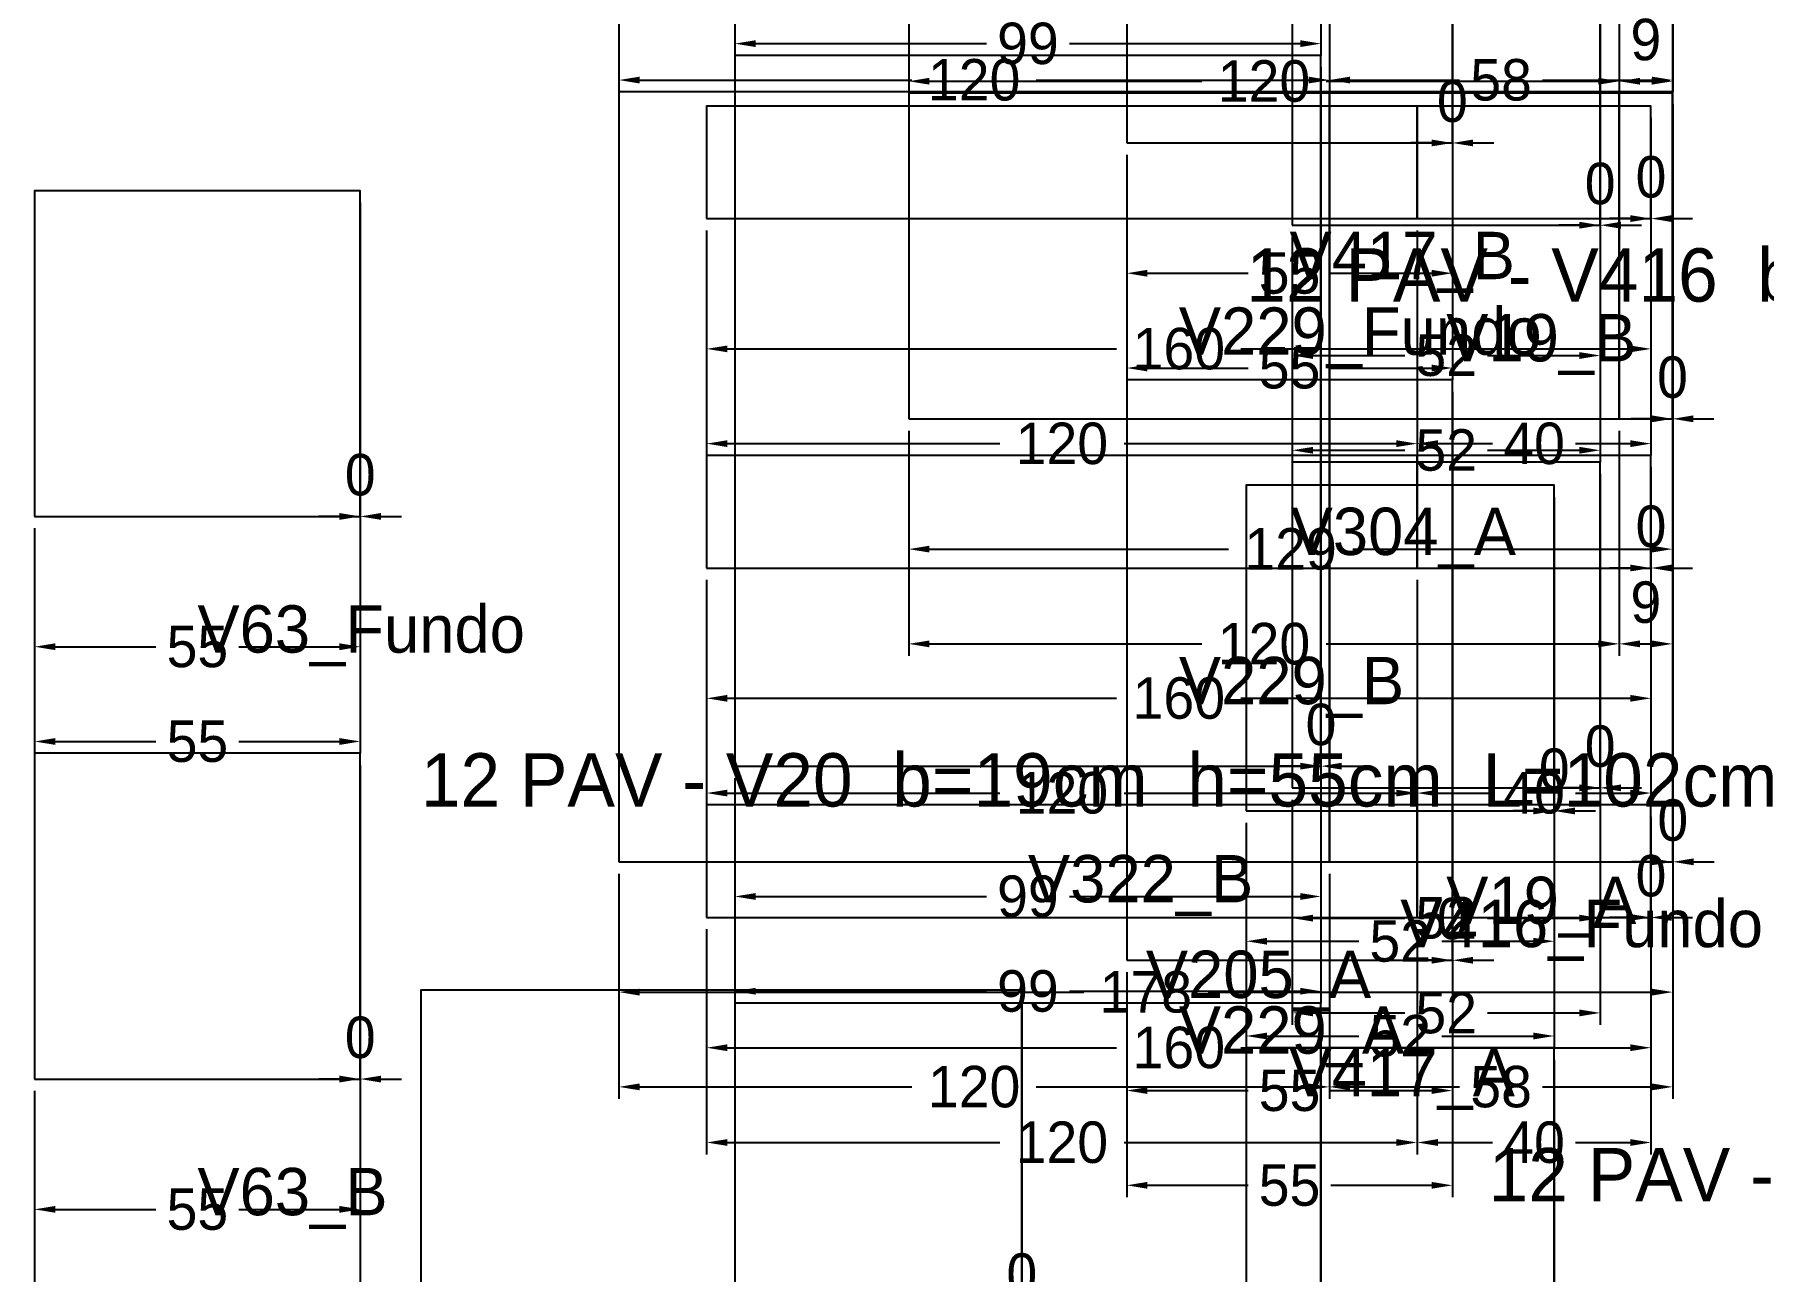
# Model space of a CAD drawing. Header units: metres. Extents: x 946 to 6411, y 1397 to 3666.
# Drawn here: x 3599.6 to 3891.6, y 2154 to 2362.9 of the extents above; entities that cross this region are included whole.
import ezdxf

# ---------------------------------------------------------------- set-up
doc = ezdxf.new("R2010")
doc.units = ezdxf.units.M
doc.layers.add('COTA', color=3, linetype='Continuous')
doc.dimstyles.new('COTA_VIG', dxfattribs={"dimtxt": 7, "dimasz": 3.5, "dimexe": 2, "dimexo": 2, "dimgap": 1.5, "dimtad": 1, "dimdec": 1, "dimcen": 2.5, "dimclrd": 3, "dimclre": 3, "dimclrt": 3, "dimazin": 3, "dimtfac": 1, "dimtmove": 0, "dimatfit": 3})

# ---------------------------------------------------------------- blocks, each defined once
blk = doc.blocks.new('_CLOSEDFILLED')
at = {"color": 0, "linetype": 'BYBLOCK'}
blk.add_solid([(-1, 0.164), (0, 0), (-1, -0.164)], dxfattribs=at)
blk = doc.blocks.new('*D214')
at = {"color": 3}
for p, q in [((3812.03, 2233.69), (3812.03, 2211.69)), ((3864.03, 2233.69), (3864.03, 2211.69)), ((3815.53, 2213.69), (3831.03, 2213.69)), ((3845.03, 2213.69), (3860.53, 2213.69))]:
    blk.add_line(p, q, dxfattribs=at)
at = {"layer": 'Defpoints'}
for p in [(3812.03, 2235.69), (3864.03, 2235.69), (3812.03, 2213.69)]:
    blk.add_point(p, dxfattribs=at)
at = {"layer": 'COTA', "color": 3, "xscale": 3.5, "yscale": 3.5, "rotation": 180}
blk.add_blockref('_CLOSEDFILLED', (3812.03, 2213.69), dxfattribs=at)
at = {"layer": 'COTA', "color": 3, "xscale": 3.5, "yscale": 3.5}
blk.add_blockref('_CLOSEDFILLED', (3864.03, 2213.69), dxfattribs=at)
at = {"layer": 'COTA', "color": 3, "insert": (3838.03, 2213.69), "char_height": 7, "attachment_point": 5}
blk.add_mtext('52', dxfattribs=at)
blk = doc.blocks.new('*D215')
at = {"color": 3}
for p, q in [((3812.03, 2233.69), (3812.03, 2195.69)), ((3864.03, 2233.69), (3864.03, 2195.69)), ((3815.53, 2197.69), (3831.03, 2197.69)), ((3845.03, 2197.69), (3860.53, 2197.69))]:
    blk.add_line(p, q, dxfattribs=at)
at = {"layer": 'Defpoints'}
for p in [(3812.03, 2235.69), (3864.03, 2235.69), (3812.03, 2197.69)]:
    blk.add_point(p, dxfattribs=at)
at = {"layer": 'COTA', "color": 3, "xscale": 3.5, "yscale": 3.5, "rotation": 180}
blk.add_blockref('_CLOSEDFILLED', (3812.03, 2197.69), dxfattribs=at)
at = {"layer": 'COTA', "color": 3, "xscale": 3.5, "yscale": 3.5}
blk.add_blockref('_CLOSEDFILLED', (3864.03, 2197.69), dxfattribs=at)
at = {"layer": 'COTA', "color": 3, "insert": (3838.03, 2197.69), "char_height": 7, "attachment_point": 5}
blk.add_mtext('52', dxfattribs=at)
blk = doc.blocks.new('*D217')
at = {"color": 3}
for p, q in [((3812.03, 2328.69), (3812.03, 2306.69)), ((3864.03, 2328.69), (3864.03, 2306.69)), ((3815.53, 2308.69), (3831.03, 2308.69)), ((3845.03, 2308.69), (3860.53, 2308.69))]:
    blk.add_line(p, q, dxfattribs=at)
at = {"layer": 'Defpoints'}
for p in [(3812.03, 2330.69), (3864.03, 2330.69), (3812.03, 2308.69)]:
    blk.add_point(p, dxfattribs=at)
at = {"layer": 'COTA', "color": 3, "xscale": 3.5, "yscale": 3.5, "rotation": 180}
blk.add_blockref('_CLOSEDFILLED', (3812.03, 2308.69), dxfattribs=at)
at = {"layer": 'COTA', "color": 3, "xscale": 3.5, "yscale": 3.5}
blk.add_blockref('_CLOSEDFILLED', (3864.03, 2308.69), dxfattribs=at)
at = {"layer": 'COTA', "color": 3, "insert": (3838.03, 2308.69), "char_height": 7, "attachment_point": 5}
blk.add_mtext('52', dxfattribs=at)
blk = doc.blocks.new('*D218')
at = {"color": 3}
for p, q in [((3812.03, 2328.69), (3812.03, 2290.69)), ((3864.03, 2328.69), (3864.03, 2290.69)), ((3815.53, 2292.69), (3831.03, 2292.69)), ((3845.03, 2292.69), (3860.53, 2292.69))]:
    blk.add_line(p, q, dxfattribs=at)
at = {"layer": 'Defpoints'}
for p in [(3812.03, 2330.69), (3864.03, 2330.69), (3812.03, 2292.69)]:
    blk.add_point(p, dxfattribs=at)
at = {"layer": 'COTA', "color": 3, "xscale": 3.5, "yscale": 3.5, "rotation": 180}
blk.add_blockref('_CLOSEDFILLED', (3812.03, 2292.69), dxfattribs=at)
at = {"layer": 'COTA', "color": 3, "xscale": 3.5, "yscale": 3.5}
blk.add_blockref('_CLOSEDFILLED', (3864.03, 2292.69), dxfattribs=at)
at = {"layer": 'COTA', "color": 3, "insert": (3838.03, 2292.69), "char_height": 7, "attachment_point": 5}
blk.add_mtext('52', dxfattribs=at)
blk = doc.blocks.new('*D538')
at = {"color": 3}
for p, q in [((3599.61, 2184.52), (3599.61, 2162.52)), ((3654.61, 2184.52), (3654.61, 2162.52)), ((3603.11, 2164.52), (3620.11, 2164.52)), ((3634.11, 2164.52), (3651.11, 2164.52))]:
    blk.add_line(p, q, dxfattribs=at)
at = {"layer": 'Defpoints'}
for p in [(3599.61, 2186.52), (3654.61, 2186.52), (3599.61, 2164.52)]:
    blk.add_point(p, dxfattribs=at)
at = {"layer": 'COTA', "color": 3, "xscale": 3.5, "yscale": 3.5, "rotation": 180}
blk.add_blockref('_CLOSEDFILLED', (3599.61, 2164.52), dxfattribs=at)
at = {"layer": 'COTA', "color": 3, "xscale": 3.5, "yscale": 3.5}
blk.add_blockref('_CLOSEDFILLED', (3654.61, 2164.52), dxfattribs=at)
at = {"layer": 'COTA', "color": 3, "insert": (3627.11, 2164.52), "char_height": 7, "attachment_point": 5}
blk.add_mtext('55', dxfattribs=at)
blk = doc.blocks.new('*D539')
at = {"color": 3}
for p, q in [((3599.61, 2184.52), (3599.61, 2146.52)), ((3654.61, 2184.52), (3654.61, 2146.52)), ((3603.11, 2148.52), (3620.11, 2148.52)), ((3634.11, 2148.52), (3651.11, 2148.52))]:
    blk.add_line(p, q, dxfattribs=at)
at = {"layer": 'Defpoints'}
for p in [(3599.61, 2186.52), (3654.61, 2186.52), (3599.61, 2148.52)]:
    blk.add_point(p, dxfattribs=at)
at = {"layer": 'COTA', "color": 3, "xscale": 3.5, "yscale": 3.5, "rotation": 180}
blk.add_blockref('_CLOSEDFILLED', (3599.61, 2148.52), dxfattribs=at)
at = {"layer": 'COTA', "color": 3, "xscale": 3.5, "yscale": 3.5}
blk.add_blockref('_CLOSEDFILLED', (3654.61, 2148.52), dxfattribs=at)
at = {"layer": 'COTA', "color": 3, "insert": (3627.11, 2148.52), "char_height": 7, "attachment_point": 5}
blk.add_mtext('55', dxfattribs=at)
blk = doc.blocks.new('*D541')
at = {"color": 3}
for p, q in [((3599.61, 2279.52), (3599.61, 2257.52)), ((3654.61, 2279.52), (3654.61, 2257.52)), ((3603.11, 2259.52), (3620.11, 2259.52)), ((3634.11, 2259.52), (3651.11, 2259.52))]:
    blk.add_line(p, q, dxfattribs=at)
at = {"layer": 'Defpoints'}
for p in [(3599.61, 2281.52), (3654.61, 2281.52), (3599.61, 2259.52)]:
    blk.add_point(p, dxfattribs=at)
at = {"layer": 'COTA', "color": 3, "xscale": 3.5, "yscale": 3.5, "rotation": 180}
blk.add_blockref('_CLOSEDFILLED', (3599.61, 2259.52), dxfattribs=at)
at = {"layer": 'COTA', "color": 3, "xscale": 3.5, "yscale": 3.5}
blk.add_blockref('_CLOSEDFILLED', (3654.61, 2259.52), dxfattribs=at)
at = {"layer": 'COTA', "color": 3, "insert": (3627.11, 2259.52), "char_height": 7, "attachment_point": 5}
blk.add_mtext('55', dxfattribs=at)
blk = doc.blocks.new('*D542')
at = {"color": 3}
for p, q in [((3599.61, 2279.52), (3599.61, 2241.52)), ((3654.61, 2279.52), (3654.61, 2241.52)), ((3603.11, 2243.52), (3620.11, 2243.52)), ((3634.11, 2243.52), (3651.11, 2243.52))]:
    blk.add_line(p, q, dxfattribs=at)
at = {"layer": 'Defpoints'}
for p in [(3599.61, 2281.52), (3654.61, 2281.52), (3599.61, 2243.52)]:
    blk.add_point(p, dxfattribs=at)
at = {"layer": 'COTA', "color": 3, "xscale": 3.5, "yscale": 3.5, "rotation": 180}
blk.add_blockref('_CLOSEDFILLED', (3599.61, 2243.52), dxfattribs=at)
at = {"layer": 'COTA', "color": 3, "xscale": 3.5, "yscale": 3.5}
blk.add_blockref('_CLOSEDFILLED', (3654.61, 2243.52), dxfattribs=at)
at = {"layer": 'COTA', "color": 3, "insert": (3627.11, 2243.52), "char_height": 7, "attachment_point": 5}
blk.add_mtext('55', dxfattribs=at)
blk = doc.blocks.new('*D847')
at = {"color": 3}
for p, q in [((3698.3, 2221.2), (3698.3, 2199.2)), ((3876.3, 2221.2), (3876.3, 2199.2)), ((3701.8, 2201.2), (3776.8, 2201.2)), ((3797.8, 2201.2), (3872.8, 2201.2))]:
    blk.add_line(p, q, dxfattribs=at)
at = {"layer": 'Defpoints'}
for p in [(3698.3, 2223.2), (3876.3, 2223.2), (3698.3, 2201.2)]:
    blk.add_point(p, dxfattribs=at)
at = {"layer": 'COTA', "color": 3, "xscale": 3.5, "yscale": 3.5, "rotation": 180}
blk.add_blockref('_CLOSEDFILLED', (3698.3, 2201.2), dxfattribs=at)
at = {"layer": 'COTA', "color": 3, "xscale": 3.5, "yscale": 3.5}
blk.add_blockref('_CLOSEDFILLED', (3876.3, 2201.2), dxfattribs=at)
at = {"layer": 'COTA', "color": 3, "insert": (3787.3, 2201.2), "char_height": 7, "attachment_point": 5}
blk.add_mtext('178', dxfattribs=at)
blk = doc.blocks.new('*D848')
at = {"color": 3}
for p, q in [((3698.3, 2221.2), (3698.3, 2183.2)), ((3818.3, 2221.2), (3818.3, 2183.2)), ((3701.8, 2185.2), (3747.8, 2185.2)), ((3768.8, 2185.2), (3814.8, 2185.2))]:
    blk.add_line(p, q, dxfattribs=at)
at = {"layer": 'Defpoints'}
for p in [(3698.3, 2223.2), (3818.3, 2223.2), (3698.3, 2185.2)]:
    blk.add_point(p, dxfattribs=at)
at = {"layer": 'COTA', "color": 3, "xscale": 3.5, "yscale": 3.5, "rotation": 180}
blk.add_blockref('_CLOSEDFILLED', (3698.3, 2185.2), dxfattribs=at)
at = {"layer": 'COTA', "color": 3, "xscale": 3.5, "yscale": 3.5}
blk.add_blockref('_CLOSEDFILLED', (3818.3, 2185.2), dxfattribs=at)
at = {"layer": 'COTA', "color": 3, "insert": (3758.3, 2185.2), "char_height": 7, "attachment_point": 5}
blk.add_mtext('120', dxfattribs=at)
blk = doc.blocks.new('*D849')
at = {"color": 3}
for p, q in [((3818.3, 2221.2), (3818.3, 2183.2)), ((3876.3, 2221.2), (3876.3, 2183.2)), ((3821.8, 2185.2), (3840.3, 2185.2)), ((3854.3, 2185.2), (3872.8, 2185.2))]:
    blk.add_line(p, q, dxfattribs=at)
at = {"layer": 'Defpoints'}
for p in [(3818.3, 2223.2), (3876.3, 2223.2), (3818.3, 2185.2)]:
    blk.add_point(p, dxfattribs=at)
at = {"layer": 'COTA', "color": 3, "xscale": 3.5, "yscale": 3.5, "rotation": 180}
blk.add_blockref('_CLOSEDFILLED', (3818.3, 2185.2), dxfattribs=at)
at = {"layer": 'COTA', "color": 3, "xscale": 3.5, "yscale": 3.5}
blk.add_blockref('_CLOSEDFILLED', (3876.3, 2185.2), dxfattribs=at)
at = {"layer": 'COTA', "color": 3, "insert": (3847.3, 2185.2), "char_height": 7, "attachment_point": 5}
blk.add_mtext('58', dxfattribs=at)
blk = doc.blocks.new('*D852')
at = {"color": 3}
for p, q in [((3698.3, 2391.2), (3698.3, 2353.2)), ((3818.3, 2391.2), (3818.3, 2353.2)), ((3701.8, 2355.2), (3747.8, 2355.2)), ((3768.8, 2355.2), (3814.8, 2355.2))]:
    blk.add_line(p, q, dxfattribs=at)
at = {"layer": 'Defpoints'}
for p in [(3698.3, 2393.2), (3818.3, 2393.2), (3698.3, 2355.2)]:
    blk.add_point(p, dxfattribs=at)
at = {"layer": 'COTA', "color": 3, "xscale": 3.5, "yscale": 3.5, "rotation": 180}
blk.add_blockref('_CLOSEDFILLED', (3698.3, 2355.2), dxfattribs=at)
at = {"layer": 'COTA', "color": 3, "xscale": 3.5, "yscale": 3.5}
blk.add_blockref('_CLOSEDFILLED', (3818.3, 2355.2), dxfattribs=at)
at = {"layer": 'COTA', "color": 3, "insert": (3758.3, 2355.2), "char_height": 7, "attachment_point": 5}
blk.add_mtext('120', dxfattribs=at)
blk = doc.blocks.new('*D853')
at = {"color": 3}
for p, q in [((3818.3, 2391.2), (3818.3, 2353.2)), ((3876.3, 2391.2), (3876.3, 2353.2)), ((3821.8, 2355.2), (3840.3, 2355.2)), ((3854.3, 2355.2), (3872.8, 2355.2))]:
    blk.add_line(p, q, dxfattribs=at)
at = {"layer": 'Defpoints'}
for p in [(3818.3, 2393.2), (3876.3, 2393.2), (3818.3, 2355.2)]:
    blk.add_point(p, dxfattribs=at)
at = {"layer": 'COTA', "color": 3, "xscale": 3.5, "yscale": 3.5, "rotation": 180}
blk.add_blockref('_CLOSEDFILLED', (3818.3, 2355.2), dxfattribs=at)
at = {"layer": 'COTA', "color": 3, "xscale": 3.5, "yscale": 3.5}
blk.add_blockref('_CLOSEDFILLED', (3876.3, 2355.2), dxfattribs=at)
at = {"layer": 'COTA', "color": 3, "insert": (3847.3, 2355.2), "char_height": 7, "attachment_point": 5}
blk.add_mtext('58', dxfattribs=at)
blk = doc.blocks.new('*D1078')
at = {"color": 3}
for p, q in [((3713.12, 2211.81), (3713.12, 2189.81)), ((3872.62, 2211.81), (3872.62, 2189.81)), ((3716.62, 2191.81), (3782.37, 2191.81)), ((3803.37, 2191.81), (3869.12, 2191.81))]:
    blk.add_line(p, q, dxfattribs=at)
at = {"layer": 'Defpoints'}
for p in [(3713.12, 2213.81), (3872.62, 2213.81), (3713.12, 2191.81)]:
    blk.add_point(p, dxfattribs=at)
at = {"layer": 'COTA', "color": 3, "xscale": 3.5, "yscale": 3.5, "rotation": 180}
blk.add_blockref('_CLOSEDFILLED', (3713.12, 2191.81), dxfattribs=at)
at = {"layer": 'COTA', "color": 3, "xscale": 3.5, "yscale": 3.5}
blk.add_blockref('_CLOSEDFILLED', (3872.62, 2191.81), dxfattribs=at)
at = {"layer": 'COTA', "color": 3, "insert": (3792.87, 2191.81), "char_height": 7, "attachment_point": 5}
blk.add_mtext('160', dxfattribs=at)
blk = doc.blocks.new('*D1079')
at = {"color": 3}
for p, q in [((3713.12, 2211.81), (3713.12, 2173.81)), ((3833.12, 2211.81), (3833.12, 2173.81)), ((3716.62, 2175.81), (3762.62, 2175.81)), ((3783.62, 2175.81), (3829.62, 2175.81))]:
    blk.add_line(p, q, dxfattribs=at)
at = {"layer": 'Defpoints'}
for p in [(3713.12, 2213.81), (3833.12, 2213.81), (3713.12, 2175.81)]:
    blk.add_point(p, dxfattribs=at)
at = {"layer": 'COTA', "color": 3, "xscale": 3.5, "yscale": 3.5, "rotation": 180}
blk.add_blockref('_CLOSEDFILLED', (3713.12, 2175.81), dxfattribs=at)
at = {"layer": 'COTA', "color": 3, "xscale": 3.5, "yscale": 3.5}
blk.add_blockref('_CLOSEDFILLED', (3833.12, 2175.81), dxfattribs=at)
at = {"layer": 'COTA', "color": 3, "insert": (3773.12, 2175.81), "char_height": 7, "attachment_point": 5}
blk.add_mtext('120', dxfattribs=at)
blk = doc.blocks.new('*D1080')
at = {"color": 3}
for p, q in [((3833.12, 2211.81), (3833.12, 2173.81)), ((3872.62, 2211.81), (3872.62, 2173.81)), ((3836.62, 2175.81), (3845.87, 2175.81)), ((3859.87, 2175.81), (3869.12, 2175.81))]:
    blk.add_line(p, q, dxfattribs=at)
at = {"layer": 'Defpoints'}
for p in [(3833.12, 2213.81), (3872.62, 2213.81), (3833.12, 2175.81)]:
    blk.add_point(p, dxfattribs=at)
at = {"layer": 'COTA', "color": 3, "xscale": 3.5, "yscale": 3.5, "rotation": 180}
blk.add_blockref('_CLOSEDFILLED', (3833.12, 2175.81), dxfattribs=at)
at = {"layer": 'COTA', "color": 3, "xscale": 3.5, "yscale": 3.5}
blk.add_blockref('_CLOSEDFILLED', (3872.62, 2175.81), dxfattribs=at)
at = {"layer": 'COTA', "color": 3, "insert": (3852.87, 2175.81), "char_height": 7, "attachment_point": 5}
blk.add_mtext('40', dxfattribs=at)
blk = doc.blocks.new('*D1082')
at = {"color": 3}
for p, q in [((3713.12, 2270.81), (3713.12, 2248.81)), ((3872.62, 2270.81), (3872.62, 2248.81)), ((3716.62, 2250.81), (3782.37, 2250.81)), ((3803.37, 2250.81), (3869.12, 2250.81))]:
    blk.add_line(p, q, dxfattribs=at)
at = {"layer": 'Defpoints'}
for p in [(3713.12, 2272.81), (3872.62, 2272.81), (3713.12, 2250.81)]:
    blk.add_point(p, dxfattribs=at)
at = {"layer": 'COTA', "color": 3, "xscale": 3.5, "yscale": 3.5, "rotation": 180}
blk.add_blockref('_CLOSEDFILLED', (3713.12, 2250.81), dxfattribs=at)
at = {"layer": 'COTA', "color": 3, "xscale": 3.5, "yscale": 3.5}
blk.add_blockref('_CLOSEDFILLED', (3872.62, 2250.81), dxfattribs=at)
at = {"layer": 'COTA', "color": 3, "insert": (3792.87, 2250.81), "char_height": 7, "attachment_point": 5}
blk.add_mtext('160', dxfattribs=at)
blk = doc.blocks.new('*D1083')
at = {"color": 3}
for p, q in [((3713.12, 2270.81), (3713.12, 2232.81)), ((3833.12, 2270.81), (3833.12, 2232.81)), ((3716.62, 2234.81), (3762.62, 2234.81)), ((3783.62, 2234.81), (3829.62, 2234.81))]:
    blk.add_line(p, q, dxfattribs=at)
at = {"layer": 'Defpoints'}
for p in [(3713.12, 2272.81), (3833.12, 2272.81), (3713.12, 2234.81)]:
    blk.add_point(p, dxfattribs=at)
at = {"layer": 'COTA', "color": 3, "xscale": 3.5, "yscale": 3.5, "rotation": 180}
blk.add_blockref('_CLOSEDFILLED', (3713.12, 2234.81), dxfattribs=at)
at = {"layer": 'COTA', "color": 3, "xscale": 3.5, "yscale": 3.5}
blk.add_blockref('_CLOSEDFILLED', (3833.12, 2234.81), dxfattribs=at)
at = {"layer": 'COTA', "color": 3, "insert": (3773.12, 2234.81), "char_height": 7, "attachment_point": 5}
blk.add_mtext('120', dxfattribs=at)
blk = doc.blocks.new('*D1084')
at = {"color": 3}
for p, q in [((3833.12, 2270.81), (3833.12, 2232.81)), ((3872.62, 2270.81), (3872.62, 2232.81)), ((3836.62, 2234.81), (3845.87, 2234.81)), ((3859.87, 2234.81), (3869.12, 2234.81))]:
    blk.add_line(p, q, dxfattribs=at)
at = {"layer": 'Defpoints'}
for p in [(3833.12, 2272.81), (3872.62, 2272.81), (3833.12, 2234.81)]:
    blk.add_point(p, dxfattribs=at)
at = {"layer": 'COTA', "color": 3, "xscale": 3.5, "yscale": 3.5, "rotation": 180}
blk.add_blockref('_CLOSEDFILLED', (3833.12, 2234.81), dxfattribs=at)
at = {"layer": 'COTA', "color": 3, "xscale": 3.5, "yscale": 3.5}
blk.add_blockref('_CLOSEDFILLED', (3872.62, 2234.81), dxfattribs=at)
at = {"layer": 'COTA', "color": 3, "insert": (3852.87, 2234.81), "char_height": 7, "attachment_point": 5}
blk.add_mtext('40', dxfattribs=at)
blk = doc.blocks.new('*D1086')
at = {"color": 3}
for p, q in [((3713.12, 2329.81), (3713.12, 2307.81)), ((3872.62, 2329.81), (3872.62, 2307.81)), ((3716.62, 2309.81), (3782.37, 2309.81)), ((3803.37, 2309.81), (3869.12, 2309.81))]:
    blk.add_line(p, q, dxfattribs=at)
at = {"layer": 'Defpoints'}
for p in [(3713.12, 2331.81), (3872.62, 2331.81), (3713.12, 2309.81)]:
    blk.add_point(p, dxfattribs=at)
at = {"layer": 'COTA', "color": 3, "xscale": 3.5, "yscale": 3.5, "rotation": 180}
blk.add_blockref('_CLOSEDFILLED', (3713.12, 2309.81), dxfattribs=at)
at = {"layer": 'COTA', "color": 3, "xscale": 3.5, "yscale": 3.5}
blk.add_blockref('_CLOSEDFILLED', (3872.62, 2309.81), dxfattribs=at)
at = {"layer": 'COTA', "color": 3, "insert": (3792.87, 2309.81), "char_height": 7, "attachment_point": 5}
blk.add_mtext('160', dxfattribs=at)
blk = doc.blocks.new('*D1087')
at = {"color": 3}
for p, q in [((3713.12, 2329.81), (3713.12, 2291.81)), ((3833.12, 2329.81), (3833.12, 2291.81)), ((3716.62, 2293.81), (3762.62, 2293.81)), ((3783.62, 2293.81), (3829.62, 2293.81))]:
    blk.add_line(p, q, dxfattribs=at)
at = {"layer": 'Defpoints'}
for p in [(3713.12, 2331.81), (3833.12, 2331.81), (3713.12, 2293.81)]:
    blk.add_point(p, dxfattribs=at)
at = {"layer": 'COTA', "color": 3, "xscale": 3.5, "yscale": 3.5, "rotation": 180}
blk.add_blockref('_CLOSEDFILLED', (3713.12, 2293.81), dxfattribs=at)
at = {"layer": 'COTA', "color": 3, "xscale": 3.5, "yscale": 3.5}
blk.add_blockref('_CLOSEDFILLED', (3833.12, 2293.81), dxfattribs=at)
at = {"layer": 'COTA', "color": 3, "insert": (3773.12, 2293.81), "char_height": 7, "attachment_point": 5}
blk.add_mtext('120', dxfattribs=at)
blk = doc.blocks.new('*D1088')
at = {"color": 3}
for p, q in [((3833.12, 2329.81), (3833.12, 2291.81)), ((3872.62, 2329.81), (3872.62, 2291.81)), ((3836.62, 2293.81), (3845.87, 2293.81)), ((3859.87, 2293.81), (3869.12, 2293.81))]:
    blk.add_line(p, q, dxfattribs=at)
at = {"layer": 'Defpoints'}
for p in [(3833.12, 2331.81), (3872.62, 2331.81), (3833.12, 2293.81)]:
    blk.add_point(p, dxfattribs=at)
at = {"layer": 'COTA', "color": 3, "xscale": 3.5, "yscale": 3.5, "rotation": 180}
blk.add_blockref('_CLOSEDFILLED', (3833.12, 2293.81), dxfattribs=at)
at = {"layer": 'COTA', "color": 3, "xscale": 3.5, "yscale": 3.5}
blk.add_blockref('_CLOSEDFILLED', (3872.62, 2293.81), dxfattribs=at)
at = {"layer": 'COTA', "color": 3, "insert": (3852.87, 2293.81), "char_height": 7, "attachment_point": 5}
blk.add_mtext('40', dxfattribs=at)
blk = doc.blocks.new('*D1354')
at = {"color": 3}
for p, q in [((3747.25, 2296), (3747.25, 2274)), ((3876.25, 2296), (3876.25, 2274)), ((3750.75, 2276), (3801.25, 2276)), ((3822.25, 2276), (3872.75, 2276))]:
    blk.add_line(p, q, dxfattribs=at)
at = {"layer": 'Defpoints'}
for p in [(3747.25, 2298), (3876.25, 2298), (3747.25, 2276)]:
    blk.add_point(p, dxfattribs=at)
at = {"layer": 'COTA', "color": 3, "xscale": 3.5, "yscale": 3.5, "rotation": 180}
blk.add_blockref('_CLOSEDFILLED', (3747.25, 2276), dxfattribs=at)
at = {"layer": 'COTA', "color": 3, "xscale": 3.5, "yscale": 3.5}
blk.add_blockref('_CLOSEDFILLED', (3876.25, 2276), dxfattribs=at)
at = {"layer": 'COTA', "color": 3, "insert": (3811.75, 2276), "char_height": 7, "attachment_point": 5}
blk.add_mtext('129', dxfattribs=at)
blk = doc.blocks.new('*D1355')
at = {"color": 3}
for p, q in [((3747.25, 2296), (3747.25, 2258)), ((3867.25, 2296), (3867.25, 2258)), ((3750.75, 2260), (3796.75, 2260)), ((3817.75, 2260), (3863.75, 2260))]:
    blk.add_line(p, q, dxfattribs=at)
at = {"layer": 'Defpoints'}
for p in [(3747.25, 2298), (3867.25, 2298), (3747.25, 2260)]:
    blk.add_point(p, dxfattribs=at)
at = {"layer": 'COTA', "color": 3, "xscale": 3.5, "yscale": 3.5, "rotation": 180}
blk.add_blockref('_CLOSEDFILLED', (3747.25, 2260), dxfattribs=at)
at = {"layer": 'COTA', "color": 3, "xscale": 3.5, "yscale": 3.5}
blk.add_blockref('_CLOSEDFILLED', (3867.25, 2260), dxfattribs=at)
at = {"layer": 'COTA', "color": 3, "insert": (3807.25, 2260), "char_height": 7, "attachment_point": 5}
blk.add_mtext('120', dxfattribs=at)
blk = doc.blocks.new('*D1356')
at = {"color": 3}
for p, q in [((3867.25, 2296), (3867.25, 2258)), ((3876.25, 2296), (3876.25, 2258)), ((3870.75, 2260), (3872.75, 2260))]:
    blk.add_line(p, q, dxfattribs=at)
at = {"layer": 'Defpoints'}
for p in [(3867.25, 2298), (3876.25, 2298), (3867.25, 2260)]:
    blk.add_point(p, dxfattribs=at)
at = {"layer": 'COTA', "color": 3, "xscale": 3.5, "yscale": 3.5, "rotation": 180}
blk.add_blockref('_CLOSEDFILLED', (3867.25, 2260), dxfattribs=at)
at = {"layer": 'COTA', "color": 3, "xscale": 3.5, "yscale": 3.5}
blk.add_blockref('_CLOSEDFILLED', (3876.25, 2260), dxfattribs=at)
at = {"layer": 'COTA', "color": 3, "insert": (3871.75, 2267), "char_height": 7, "attachment_point": 5}
blk.add_mtext('9', dxfattribs=at)
blk = doc.blocks.new('*D1359')
at = {"color": 3}
for p, q in [((3747.25, 2391), (3747.25, 2353)), ((3867.25, 2391), (3867.25, 2353)), ((3750.75, 2355), (3796.75, 2355)), ((3817.75, 2355), (3863.75, 2355))]:
    blk.add_line(p, q, dxfattribs=at)
at = {"layer": 'Defpoints'}
for p in [(3747.25, 2393), (3867.25, 2393), (3747.25, 2355)]:
    blk.add_point(p, dxfattribs=at)
at = {"layer": 'COTA', "color": 3, "xscale": 3.5, "yscale": 3.5, "rotation": 180}
blk.add_blockref('_CLOSEDFILLED', (3747.25, 2355), dxfattribs=at)
at = {"layer": 'COTA', "color": 3, "xscale": 3.5, "yscale": 3.5}
blk.add_blockref('_CLOSEDFILLED', (3867.25, 2355), dxfattribs=at)
at = {"layer": 'COTA', "color": 3, "insert": (3807.25, 2355), "char_height": 7, "attachment_point": 5}
blk.add_mtext('120', dxfattribs=at)
blk = doc.blocks.new('*D1360')
at = {"color": 3}
for p, q in [((3867.25, 2391), (3867.25, 2353)), ((3876.25, 2391), (3876.25, 2353)), ((3870.75, 2355), (3872.75, 2355))]:
    blk.add_line(p, q, dxfattribs=at)
at = {"layer": 'Defpoints'}
for p in [(3867.25, 2393), (3876.25, 2393), (3867.25, 2355)]:
    blk.add_point(p, dxfattribs=at)
at = {"layer": 'COTA', "color": 3, "xscale": 3.5, "yscale": 3.5, "rotation": 180}
blk.add_blockref('_CLOSEDFILLED', (3867.25, 2355), dxfattribs=at)
at = {"layer": 'COTA', "color": 3, "xscale": 3.5, "yscale": 3.5}
blk.add_blockref('_CLOSEDFILLED', (3876.25, 2355), dxfattribs=at)
at = {"layer": 'COTA', "color": 3, "insert": (3871.75, 2362), "char_height": 7, "attachment_point": 5}
blk.add_mtext('9', dxfattribs=at)
blk = doc.blocks.new('*D1570')
at = {"color": 3}
for p, q in [((3717.88, 2237.35), (3717.88, 2215.35)), ((3816.88, 2237.35), (3816.88, 2215.35)), ((3721.38, 2217.35), (3760.38, 2217.35)), ((3774.38, 2217.35), (3813.38, 2217.35))]:
    blk.add_line(p, q, dxfattribs=at)
at = {"layer": 'Defpoints'}
for p in [(3717.88, 2239.35), (3816.88, 2239.35), (3717.88, 2217.35)]:
    blk.add_point(p, dxfattribs=at)
at = {"layer": 'COTA', "color": 3, "xscale": 3.5, "yscale": 3.5, "rotation": 180}
blk.add_blockref('_CLOSEDFILLED', (3717.88, 2217.35), dxfattribs=at)
at = {"layer": 'COTA', "color": 3, "xscale": 3.5, "yscale": 3.5}
blk.add_blockref('_CLOSEDFILLED', (3816.88, 2217.35), dxfattribs=at)
at = {"layer": 'COTA', "color": 3, "insert": (3767.38, 2217.35), "char_height": 7, "attachment_point": 5}
blk.add_mtext('99', dxfattribs=at)
blk = doc.blocks.new('*D1571')
at = {"color": 3}
for p, q in [((3717.88, 2237.35), (3717.88, 2199.35)), ((3816.88, 2237.35), (3816.88, 2199.35)), ((3721.38, 2201.35), (3760.38, 2201.35)), ((3774.38, 2201.35), (3813.38, 2201.35))]:
    blk.add_line(p, q, dxfattribs=at)
at = {"layer": 'Defpoints'}
for p in [(3717.88, 2239.35), (3816.88, 2239.35), (3717.88, 2201.35)]:
    blk.add_point(p, dxfattribs=at)
at = {"layer": 'COTA', "color": 3, "xscale": 3.5, "yscale": 3.5, "rotation": 180}
blk.add_blockref('_CLOSEDFILLED', (3717.88, 2201.35), dxfattribs=at)
at = {"layer": 'COTA', "color": 3, "xscale": 3.5, "yscale": 3.5}
blk.add_blockref('_CLOSEDFILLED', (3816.88, 2201.35), dxfattribs=at)
at = {"layer": 'COTA', "color": 3, "insert": (3767.38, 2201.35), "char_height": 7, "attachment_point": 5}
blk.add_mtext('99', dxfattribs=at)
blk = doc.blocks.new('*D1574')
at = {"color": 3}
for p, q in [((3717.88, 2397.35), (3717.88, 2359.35)), ((3816.88, 2397.35), (3816.88, 2359.35)), ((3721.38, 2361.35), (3760.38, 2361.35)), ((3774.38, 2361.35), (3813.38, 2361.35))]:
    blk.add_line(p, q, dxfattribs=at)
at = {"layer": 'Defpoints'}
for p in [(3717.88, 2399.35), (3816.88, 2399.35), (3717.88, 2361.35)]:
    blk.add_point(p, dxfattribs=at)
at = {"layer": 'COTA', "color": 3, "xscale": 3.5, "yscale": 3.5, "rotation": 180}
blk.add_blockref('_CLOSEDFILLED', (3717.88, 2361.35), dxfattribs=at)
at = {"layer": 'COTA', "color": 3, "xscale": 3.5, "yscale": 3.5}
blk.add_blockref('_CLOSEDFILLED', (3816.88, 2361.35), dxfattribs=at)
at = {"layer": 'COTA', "color": 3, "insert": (3767.38, 2361.35), "char_height": 7, "attachment_point": 5}
blk.add_mtext('99', dxfattribs=at)
blk = doc.blocks.new('*D1975')
at = {"color": 3}
for p, q in [((3804.27, 2229.79), (3804.27, 2207.79)), ((3856.27, 2229.79), (3856.27, 2207.79)), ((3807.77, 2209.79), (3823.27, 2209.79)), ((3837.27, 2209.79), (3852.77, 2209.79))]:
    blk.add_line(p, q, dxfattribs=at)
at = {"layer": 'Defpoints'}
for p in [(3804.27, 2231.79), (3856.27, 2231.79), (3804.27, 2209.79)]:
    blk.add_point(p, dxfattribs=at)
at = {"layer": 'COTA', "color": 3, "xscale": 3.5, "yscale": 3.5, "rotation": 180}
blk.add_blockref('_CLOSEDFILLED', (3804.27, 2209.79), dxfattribs=at)
at = {"layer": 'COTA', "color": 3, "xscale": 3.5, "yscale": 3.5}
blk.add_blockref('_CLOSEDFILLED', (3856.27, 2209.79), dxfattribs=at)
at = {"layer": 'COTA', "color": 3, "insert": (3830.27, 2209.79), "char_height": 7, "attachment_point": 5}
blk.add_mtext('52', dxfattribs=at)
blk = doc.blocks.new('*D1976')
at = {"color": 3}
for p, q in [((3804.27, 2229.79), (3804.27, 2191.79)), ((3856.27, 2229.79), (3856.27, 2191.79)), ((3807.77, 2193.79), (3823.27, 2193.79)), ((3837.27, 2193.79), (3852.77, 2193.79))]:
    blk.add_line(p, q, dxfattribs=at)
at = {"layer": 'Defpoints'}
for p in [(3804.27, 2231.79), (3856.27, 2231.79), (3804.27, 2193.79)]:
    blk.add_point(p, dxfattribs=at)
at = {"layer": 'COTA', "color": 3, "xscale": 3.5, "yscale": 3.5, "rotation": 180}
blk.add_blockref('_CLOSEDFILLED', (3804.27, 2193.79), dxfattribs=at)
at = {"layer": 'COTA', "color": 3, "xscale": 3.5, "yscale": 3.5}
blk.add_blockref('_CLOSEDFILLED', (3856.27, 2193.79), dxfattribs=at)
at = {"layer": 'COTA', "color": 3, "insert": (3830.27, 2193.79), "char_height": 7, "attachment_point": 5}
blk.add_mtext('52', dxfattribs=at)
blk = doc.blocks.new('*D1978')
at = {"color": 3}
for p, q in [((3784.07, 2204.58), (3784.07, 2182.58)), ((3839.07, 2204.58), (3839.07, 2182.58)), ((3787.57, 2184.58), (3804.57, 2184.58)), ((3818.57, 2184.58), (3835.57, 2184.58))]:
    blk.add_line(p, q, dxfattribs=at)
at = {"layer": 'Defpoints'}
for p in [(3784.07, 2206.58), (3839.07, 2206.58), (3784.07, 2184.58)]:
    blk.add_point(p, dxfattribs=at)
at = {"layer": 'COTA', "color": 3, "xscale": 3.5, "yscale": 3.5, "rotation": 180}
blk.add_blockref('_CLOSEDFILLED', (3784.07, 2184.58), dxfattribs=at)
at = {"layer": 'COTA', "color": 3, "xscale": 3.5, "yscale": 3.5}
blk.add_blockref('_CLOSEDFILLED', (3839.07, 2184.58), dxfattribs=at)
at = {"layer": 'COTA', "color": 3, "insert": (3811.57, 2184.58), "char_height": 7, "attachment_point": 5}
blk.add_mtext('55', dxfattribs=at)
blk = doc.blocks.new('*D1979')
at = {"color": 3}
for p, q in [((3784.07, 2204.58), (3784.07, 2166.58)), ((3839.07, 2204.58), (3839.07, 2166.58)), ((3787.57, 2168.58), (3804.57, 2168.58)), ((3818.57, 2168.58), (3835.57, 2168.58))]:
    blk.add_line(p, q, dxfattribs=at)
at = {"layer": 'Defpoints'}
for p in [(3784.07, 2206.58), (3839.07, 2206.58), (3784.07, 2168.58)]:
    blk.add_point(p, dxfattribs=at)
at = {"layer": 'COTA', "color": 3, "xscale": 3.5, "yscale": 3.5, "rotation": 180}
blk.add_blockref('_CLOSEDFILLED', (3784.07, 2168.58), dxfattribs=at)
at = {"layer": 'COTA', "color": 3, "xscale": 3.5, "yscale": 3.5}
blk.add_blockref('_CLOSEDFILLED', (3839.07, 2168.58), dxfattribs=at)
at = {"layer": 'COTA', "color": 3, "insert": (3811.57, 2168.58), "char_height": 7, "attachment_point": 5}
blk.add_mtext('55', dxfattribs=at)
blk = doc.blocks.new('*D1981')
at = {"color": 3}
for p, q in [((3784.07, 2342.58), (3784.07, 2320.58)), ((3839.07, 2342.58), (3839.07, 2320.58)), ((3787.57, 2322.58), (3804.57, 2322.58)), ((3818.57, 2322.58), (3835.57, 2322.58))]:
    blk.add_line(p, q, dxfattribs=at)
at = {"layer": 'Defpoints'}
for p in [(3784.07, 2344.58), (3839.07, 2344.58), (3784.07, 2322.58)]:
    blk.add_point(p, dxfattribs=at)
at = {"layer": 'COTA', "color": 3, "xscale": 3.5, "yscale": 3.5, "rotation": 180}
blk.add_blockref('_CLOSEDFILLED', (3784.07, 2322.58), dxfattribs=at)
at = {"layer": 'COTA', "color": 3, "xscale": 3.5, "yscale": 3.5}
blk.add_blockref('_CLOSEDFILLED', (3839.07, 2322.58), dxfattribs=at)
at = {"layer": 'COTA', "color": 3, "insert": (3811.57, 2322.58), "char_height": 7, "attachment_point": 5}
blk.add_mtext('55', dxfattribs=at)
blk = doc.blocks.new('*D1982')
at = {"color": 3}
for p, q in [((3784.07, 2342.58), (3784.07, 2304.58)), ((3839.07, 2342.58), (3839.07, 2304.58)), ((3787.57, 2306.58), (3804.57, 2306.58)), ((3818.57, 2306.58), (3835.57, 2306.58))]:
    blk.add_line(p, q, dxfattribs=at)
at = {"layer": 'Defpoints'}
for p in [(3784.07, 2344.58), (3839.07, 2344.58), (3784.07, 2306.58)]:
    blk.add_point(p, dxfattribs=at)
at = {"layer": 'COTA', "color": 3, "xscale": 3.5, "yscale": 3.5, "rotation": 180}
blk.add_blockref('_CLOSEDFILLED', (3784.07, 2306.58), dxfattribs=at)
at = {"layer": 'COTA', "color": 3, "xscale": 3.5, "yscale": 3.5}
blk.add_blockref('_CLOSEDFILLED', (3839.07, 2306.58), dxfattribs=at)
at = {"layer": 'COTA', "color": 3, "insert": (3811.57, 2306.58), "char_height": 7, "attachment_point": 5}
blk.add_mtext('55', dxfattribs=at)

msp = doc.modelspace()

# ---------------------------------------------------------------- linework, layer by layer
at = {"layer": 'Paineis'}
for points in [[(3784.07, 2344.58), (3839.07, 2344.58), (3839.07, 2442.58), (3784.07, 2442.58)], [(3812.03, 2330.69), (3864.03, 2330.69), (3864.03, 2385.69), (3812.03, 2385.69)], [(3717.88, 2239.35), (3816.88, 2239.35), (3816.88, 2359.35), (3717.88, 2359.35)], [(3698.3, 2223.2), (3818.3, 2223.2), (3818.3, 2353.2), (3698.3, 2353.2)], [(3713.12, 2331.81), (3833.12, 2331.81), (3833.12, 2350.81), (3713.12, 2350.81)], [(3747.25, 2298), (3867.25, 2298), (3867.25, 2353), (3747.25, 2353)], [(3818.3, 2223.2), (3876.3, 2223.2), (3876.3, 2353.2), (3818.3, 2353.2)], [(3833.12, 2331.81), (3872.62, 2331.81), (3872.62, 2350.81), (3833.12, 2350.81)], [(3867.25, 2298), (3876.25, 2298), (3876.25, 2353), (3867.25, 2353)], [(3599.61, 2281.52), (3654.61, 2281.52), (3654.61, 2336.52), (3599.61, 2336.52)], [(3784.07, 2206.58), (3839.07, 2206.58), (3839.07, 2304.58), (3784.07, 2304.58)], [(3713.12, 2272.81), (3833.12, 2272.81), (3833.12, 2291.81), (3713.12, 2291.81)], [(3812.03, 2235.69), (3864.03, 2235.69), (3864.03, 2290.69), (3812.03, 2290.69)], [(3833.12, 2272.81), (3872.62, 2272.81), (3872.62, 2291.81), (3833.12, 2291.81)], [(3804.27, 2231.79), (3856.27, 2231.79), (3856.27, 2286.79), (3804.27, 2286.79)], [(3599.61, 2186.52), (3654.61, 2186.52), (3654.61, 2241.52), (3599.61, 2241.52)], [(3713.12, 2213.81), (3833.12, 2213.81), (3833.12, 2232.81), (3713.12, 2232.81)], [(3833.12, 2213.81), (3872.62, 2213.81), (3872.62, 2232.81), (3833.12, 2232.81)], [(3664.85, 2146.54), (3766.35, 2146.54), (3766.35, 2201.54), (3664.85, 2201.54)], [(3717.88, 2079.35), (3816.88, 2079.35), (3816.88, 2199.35), (3717.88, 2199.35)], [(3804.27, 2136.79), (3856.27, 2136.79), (3856.27, 2191.79), (3804.27, 2191.79)]]:
    msp.add_lwpolyline(points, close=True, dxfattribs=at)

# ---------------------------------------------------------------- texts
at = {"layer": 'NOMENCLATURA', "char_height": 9, "attachment_point": 1}
for s, insert in [('12 PAV - V416  b=19cm  h=55cm  L=52cm', (3804.27, 2326.79)), ('12 PAV - V20  b=19cm  h=55cm  L=102cm', (3664.85, 2241.54)), ('12 PAV - V308  b=19cm  h=100cm  L=100cm', (3845.2, 2174.88))]:
    msp.add_mtext(s, dxfattribs=dict(at, insert=insert))
at = {"layer": 'Texto Secao', "char_height": 8, "attachment_point": 1}
for s, insert in [('V417_B', (3811.57, 2329.58)), ('V229_Fundo', (3792.87, 2316.81)), ('V19_B', (3838.03, 2315.69)), ('V304_A', (3811.75, 2283)), ('V63_Fundo', (3627.11, 2266.52)), ('V229_B', (3792.87, 2257.81)), ('V322_B', (3767.38, 2224.35)), ('V19_A', (3838.03, 2220.69)), ('V416_Fundo', (3830.27, 2216.79)), ('V205_A', (3787.3, 2208.2)), ('V229_A', (3792.87, 2198.81)), ('V417_A', (3811.57, 2191.58)), ('V63_B', (3627.11, 2171.52))]:
    msp.add_mtext(s, dxfattribs=dict(at, insert=insert))

# ---------------------------------------------------------------- dimensions: what is measured, and where the dimension line sits
at = {"layer": 'COTA'}
for base, p1, p2 in [((3839.07, 2344.58), (3839.07, 2344.58), (3839.07, 2442.58)), ((3864.03, 2330.69), (3864.03, 2330.69), (3864.03, 2385.69)), ((3816.88, 2239.35), (3816.88, 2239.35), (3816.88, 2359.35)), ((3872.62, 2331.81), (3872.62, 2331.81), (3872.62, 2350.81)), ((3876.25, 2298), (3876.25, 2298), (3876.25, 2353)), ((3876.3, 2223.2), (3876.3, 2223.2), (3876.3, 2353.2)), ((3654.61, 2281.52), (3654.61, 2281.52), (3654.61, 2336.52)), ((3839.07, 2206.58), (3839.07, 2206.58), (3839.07, 2304.58)), ((3864.03, 2235.69), (3864.03, 2235.69), (3864.03, 2290.69)), ((3872.62, 2272.81), (3872.62, 2272.81), (3872.62, 2291.81)), ((3856.27, 2231.79), (3856.27, 2231.79), (3856.27, 2286.79)), ((3654.61, 2186.52), (3654.61, 2186.52), (3654.61, 2241.52)), ((3872.62, 2213.81), (3872.62, 2213.81), (3872.62, 2232.81)), ((3766.35, 2146.54), (3766.35, 2146.54), (3766.35, 2201.54)), ((3816.88, 2079.35), (3816.88, 2079.35), (3816.88, 2199.35)), ((3856.27, 2136.79), (3856.27, 2136.79), (3856.27, 2191.79))]:
    msp.add_linear_dim(base=base, p1=p1, p2=p2, dimstyle='COTA_VIG', dxfattribs=at).render()
for base, p1, p2, picture, middle in [((3717.88, 2361.35), (3717.88, 2399.35), (3816.88, 2399.35), '*D1574', (3767.38, 2361.35)), ((3698.3, 2355.2), (3698.3, 2393.2), (3818.3, 2393.2), '*D852', (3758.3, 2355.2)), ((3747.25, 2355), (3747.25, 2393), (3867.25, 2393), '*D1359', (3807.25, 2355)), ((3818.3, 2355.2), (3818.3, 2393.2), (3876.3, 2393.2), '*D853', (3847.3, 2355.2)), ((3867.25, 2355), (3867.25, 2393), (3876.25, 2393), '*D1360', (3871.75, 2362)), ((3784.07, 2322.58), (3784.07, 2344.58), (3839.07, 2344.58), '*D1981', (3811.57, 2322.58)), ((3784.07, 2306.58), (3784.07, 2344.58), (3839.07, 2344.58), '*D1982', (3811.57, 2306.58)), ((3713.12, 2309.81), (3713.12, 2331.81), (3872.62, 2331.81), '*D1086', (3792.87, 2309.81)), ((3713.12, 2293.81), (3713.12, 2331.81), (3833.12, 2331.81), '*D1087', (3773.12, 2293.81)), ((3812.03, 2308.69), (3812.03, 2330.69), (3864.03, 2330.69), '*D217', (3838.03, 2308.69)), ((3812.03, 2292.69), (3812.03, 2330.69), (3864.03, 2330.69), '*D218', (3838.03, 2292.69)), ((3833.12, 2293.81), (3833.12, 2331.81), (3872.62, 2331.81), '*D1088', (3852.87, 2293.81)), ((3747.25, 2276), (3747.25, 2298), (3876.25, 2298), '*D1354', (3811.75, 2276)), ((3747.25, 2260), (3747.25, 2298), (3867.25, 2298), '*D1355', (3807.25, 2260)), ((3867.25, 2260), (3867.25, 2298), (3876.25, 2298), '*D1356', (3871.75, 2267)), ((3599.61, 2259.52), (3599.61, 2281.52), (3654.61, 2281.52), '*D541', (3627.11, 2259.52)), ((3599.61, 2243.52), (3599.61, 2281.52), (3654.61, 2281.52), '*D542', (3627.11, 2243.52)), ((3713.12, 2250.81), (3713.12, 2272.81), (3872.62, 2272.81), '*D1082', (3792.87, 2250.81)), ((3713.12, 2234.81), (3713.12, 2272.81), (3833.12, 2272.81), '*D1083', (3773.12, 2234.81)), ((3833.12, 2234.81), (3833.12, 2272.81), (3872.62, 2272.81), '*D1084', (3852.87, 2234.81)), ((3717.88, 2217.35), (3717.88, 2239.35), (3816.88, 2239.35), '*D1570', (3767.38, 2217.35)), ((3717.88, 2201.35), (3717.88, 2239.35), (3816.88, 2239.35), '*D1571', (3767.38, 2201.35)), ((3812.03, 2213.69), (3812.03, 2235.69), (3864.03, 2235.69), '*D214', (3838.03, 2213.69)), ((3812.03, 2197.69), (3812.03, 2235.69), (3864.03, 2235.69), '*D215', (3838.03, 2197.69)), ((3804.27, 2209.79), (3804.27, 2231.79), (3856.27, 2231.79), '*D1975', (3830.27, 2209.79)), ((3804.27, 2193.79), (3804.27, 2231.79), (3856.27, 2231.79), '*D1976', (3830.27, 2193.79)), ((3698.3, 2201.2), (3698.3, 2223.2), (3876.3, 2223.2), '*D847', (3787.3, 2201.2)), ((3698.3, 2185.2), (3698.3, 2223.2), (3818.3, 2223.2), '*D848', (3758.3, 2185.2)), ((3818.3, 2185.2), (3818.3, 2223.2), (3876.3, 2223.2), '*D849', (3847.3, 2185.2)), ((3713.12, 2191.81), (3713.12, 2213.81), (3872.62, 2213.81), '*D1078', (3792.87, 2191.81)), ((3713.12, 2175.81), (3713.12, 2213.81), (3833.12, 2213.81), '*D1079', (3773.12, 2175.81)), ((3833.12, 2175.81), (3833.12, 2213.81), (3872.62, 2213.81), '*D1080', (3852.87, 2175.81)), ((3784.07, 2184.58), (3784.07, 2206.58), (3839.07, 2206.58), '*D1978', (3811.57, 2184.58)), ((3784.07, 2168.58), (3784.07, 2206.58), (3839.07, 2206.58), '*D1979', (3811.57, 2168.58)), ((3599.61, 2164.52), (3599.61, 2186.52), (3654.61, 2186.52), '*D538', (3627.11, 2164.52)), ((3599.61, 2148.52), (3599.61, 2186.52), (3654.61, 2186.52), '*D539', (3627.11, 2148.52))]:
    dim = msp.add_linear_dim(base=base, p1=p1, p2=p2, dimstyle='COTA_VIG', dxfattribs=at)
    dim.commit()
    dim.dimension.update_dxf_attribs({"geometry": picture, "text_midpoint": middle})

doc.saveas('drawing.dxf')
